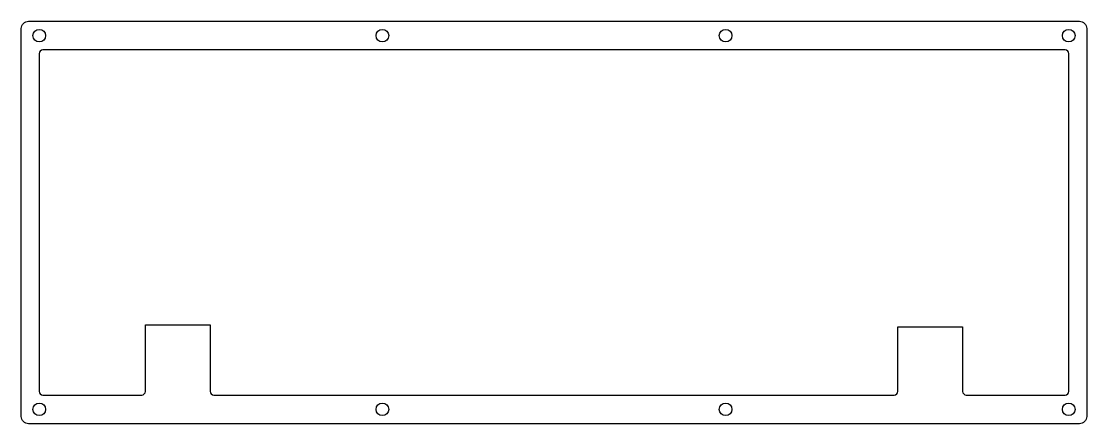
# Model space of a CAD drawing. Header units: millimetres. Extents: x -355 to -59, y 246 to 358.
import ezdxf

# ---------------------------------------------------------------- set-up
doc = ezdxf.new("R2010")
doc.units = ezdxf.units.MM
doc.layers.get('0').update_dxf_attribs({"linetype": 'CONTINUOUS'})

msp = doc.modelspace()

# ---------------------------------------------------------------- linework, layer by layer
for points in [[(-355.48, 356.48, -0.414214), (-353.47, 358.47), (-60.78, 358.47, -0.414214), (-58.77, 356.48), (-58.77, 248.28, -0.414214), (-60.78, 246.27), (-353.47, 246.27, -0.414214), (-355.48, 248.28)], [(-111.38, 255.27), (-111.38, 273.27), (-93.32, 273.27), (-93.32, 255.27, 0.414214), (-92.32, 254.27), (-64.77, 254.27, 0.414214), (-63.77, 255.27), (-63.77, 349.47, 0.414214), (-64.77, 350.48), (-349.47, 350.48, 0.414214), (-350.48, 349.47), (-350.48, 255.27, 0.414214), (-349.47, 254.27), (-321.93, 254.27, 0.414214), (-320.93, 255.27), (-320.93, 273.8), (-302.87, 273.8), (-302.87, 255.27, 0.414214), (-301.87, 254.27), (-112.38, 254.27, 0.414214)]]:
    msp.add_lwpolyline(points, format="xyb", close=True)
for centre in [(-350.48, 354.47), (-254.91, 354.47), (-159.34, 354.47), (-63.77, 354.47), (-350.48, 250.27), (-254.91, 250.27), (-159.34, 250.27), (-63.77, 250.27)]:
    msp.add_circle(centre, 1.75)

doc.saveas('drawing.dxf')
